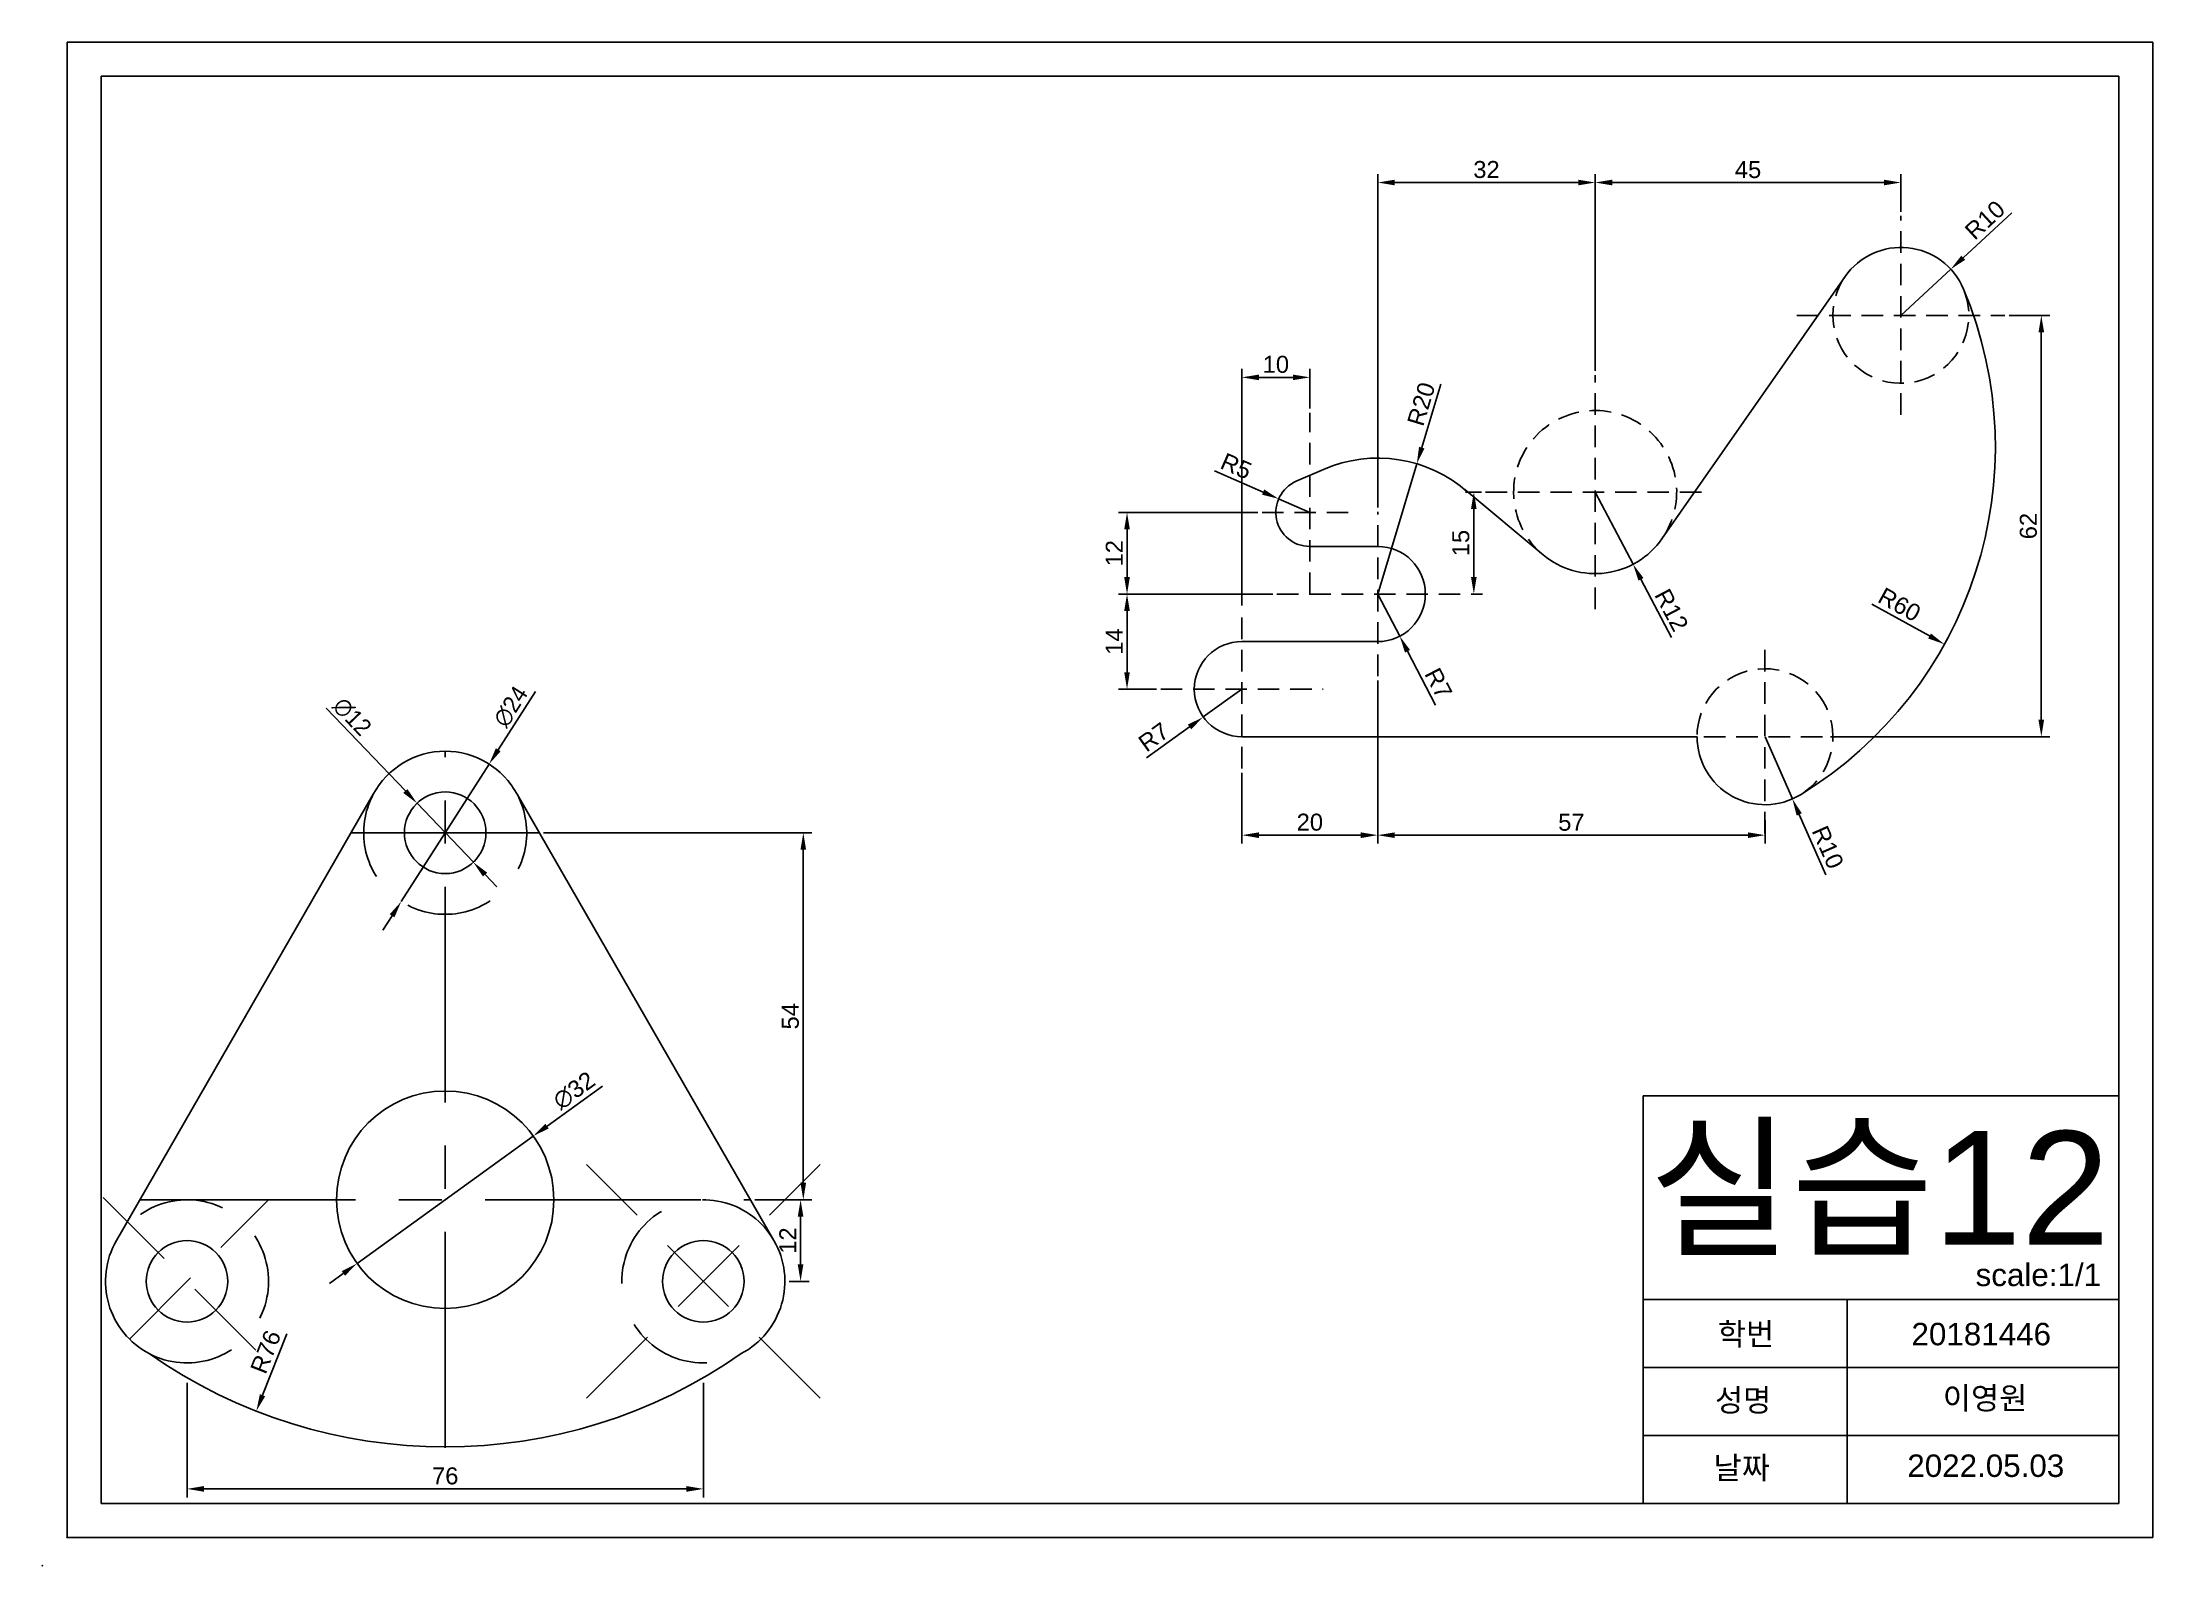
# Model space of a CAD drawing. Header units: millimetres. Extents: x 0 to 311, y 0 to 224.
import ezdxf

# ---------------------------------------------------------------- set-up
doc = ezdxf.new("R2010")
doc.units = ezdxf.units.MM
for name, pattern in [('CENTER', [50.8, 31.75, -6.35, 6.35, -6.35]), ('DASHED', [19.05, 12.7, -6.35]), ('HIDDEN2', [4.7625, 3.175, -1.5875])]:
    doc.linetypes.add(name, pattern=pattern)
for name, color, linetype in [('Layer2', 102, 'Continuous'), ('Layer3', 10, 'HIDDEN2'), ('Layer4', 130, 'Continuous')]:
    doc.layers.add(name, color=color, linetype=linetype)
doc.styles.get("Standard").update_dxf_attribs({"font": 'arial.ttf'})
doc.dimstyles.new('ISO-25', dxfattribs={"dimtxt": 2.5, "dimasz": 2.5, "dimexe": 1.25, "dimexo": 0.625, "dimtad": 1, "dimtxsty": 'Standard', "dimcen": 2.5, "dimadec": 0, "dimazin": 0, "dimtfac": 1, "dimtmove": 0, "dimatfit": 3, "dimfxl": 1, "dimarcsym": 0})

# ---------------------------------------------------------------- blocks, each defined once
blk = doc.blocks.new('*D7')
at = {"layer": 'Defpoints', "color": 0, "lineweight": -2, "transparency": 16777216}
for p, q in [((73.78, 107.85), (113.28, 107.85)), ((112.03, 105.35), (112.03, 56.35)), ((104.88, 53.85), (113.28, 53.85))]:
    blk.add_line(p, q, dxfattribs=at)
at = {"layer": 'Defpoints', "color": 0, "transparency": 16777216}
for p in [(73.16, 107.85), (104.25, 53.85), (112.03, 53.85)]:
    blk.add_point(p, dxfattribs=at)
for points in [[(111.61, 105.35), (112.44, 105.35), (112.03, 107.85)], [(111.61, 56.35), (112.44, 56.35), (112.03, 53.85)]]:
    blk.add_solid(points, dxfattribs=at)
at = {"layer": 'Defpoints', "color": 0, "transparency": 16777216, "insert": (110.13, 80.85), "char_height": 2.5, "attachment_point": 5, "rotation": 90}
blk.add_mtext('54', dxfattribs=at)
blk = doc.blocks.new('*D8')
at = {"layer": 'Defpoints', "color": 0, "lineweight": -2, "transparency": 16777216}
for p, q in [((104.88, 53.85), (112.88, 53.85)), ((111.63, 51.35), (111.63, 44.35)), ((109.94, 41.85), (112.88, 41.85))]:
    blk.add_line(p, q, dxfattribs=at)
at = {"layer": 'Defpoints', "color": 0, "transparency": 16777216}
for p in [(104.25, 53.85), (109.32, 41.85), (111.63, 41.85)]:
    blk.add_point(p, dxfattribs=at)
for points in [[(111.21, 51.35), (112.04, 51.35), (111.63, 53.85)], [(111.21, 44.35), (112.04, 44.35), (111.63, 41.85)]]:
    blk.add_solid(points, dxfattribs=at)
at = {"layer": 'Defpoints', "color": 0, "transparency": 16777216, "insert": (109.75, 47.85), "char_height": 2.5, "attachment_point": 5, "rotation": 90}
blk.add_mtext('12', dxfattribs=at)
blk = doc.blocks.new('*D9')
at = {"layer": 'Defpoints', "color": 0, "lineweight": -2, "transparency": 16777216}
for p, q in [((41.8, 126.2), (53.45, 114)), ((63.46, 103.51), (55.17, 112.19)), ((65.18, 101.7), (66.91, 99.89))]:
    blk.add_line(p, q, dxfattribs=at)
at = {"layer": 'Defpoints', "color": 0, "transparency": 16777216}
for p in [(55.17, 112.19), (63.46, 103.51)]:
    blk.add_point(p, dxfattribs=at)
for points in [[(53.75, 114.29), (53.15, 113.71), (55.17, 112.19)], [(65.49, 101.99), (64.88, 101.41), (63.46, 103.51)]]:
    blk.add_solid(points, dxfattribs=at)
at = {"layer": 'Defpoints', "color": 0, "transparency": 16777216, "insert": (45.61, 124.93), "char_height": 2.5, "attachment_point": 5, "rotation": 313.658}
blk.add_mtext('{\\fPMingLiU|b0|i0|c136|p0;∅12}', dxfattribs=at)
blk = doc.blocks.new('*D10')
at = {"layer": 'Defpoints', "color": 0, "lineweight": -2, "transparency": 16777216}
for p, q in [((72.62, 128.64), (67.13, 120.06)), ((52.85, 97.74), (65.78, 117.96)), ((51.5, 95.64), (50.15, 93.53))]:
    blk.add_line(p, q, dxfattribs=at)
at = {"layer": 'Defpoints', "color": 0, "transparency": 16777216}
for p in [(65.78, 117.96), (52.85, 97.74)]:
    blk.add_point(p, dxfattribs=at)
for points in [[(66.78, 120.29), (67.48, 119.84), (65.78, 117.96)], [(51.15, 95.86), (51.85, 95.41), (52.85, 97.74)]]:
    blk.add_solid(points, dxfattribs=at)
at = {"layer": 'Defpoints', "color": 0, "transparency": 16777216, "insert": (68.97, 126.41), "char_height": 2.5, "attachment_point": 5, "rotation": 57.3857}
blk.add_mtext('{\\fPMingLiU|b0|i0|c136|p0;∅24}', dxfattribs=at)
blk = doc.blocks.new('*D11')
at = {"layer": 'Defpoints', "color": 0, "lineweight": -2, "transparency": 16777216}
for p, q in [((82.47, 70.59), (74.31, 64.69)), ((46.35, 44.48), (72.28, 63.22)), ((44.32, 43.01), (42.3, 41.55))]:
    blk.add_line(p, q, dxfattribs=at)
at = {"layer": 'Defpoints', "color": 0, "transparency": 16777216}
for p in [(72.28, 63.22), (46.35, 44.48)]:
    blk.add_point(p, dxfattribs=at)
for points in [[(74.06, 65.03), (74.55, 64.35), (72.28, 63.22)], [(44.08, 43.35), (44.57, 42.68), (46.35, 44.48)]]:
    blk.add_solid(points, dxfattribs=at)
at = {"layer": 'Defpoints', "color": 0, "transparency": 16777216, "insert": (78.29, 69.91), "char_height": 2.5, "attachment_point": 5, "rotation": 35.8599}
blk.add_mtext('∅32', dxfattribs=at)
blk = doc.blocks.new('*D13')
at = {"layer": 'Defpoints', "color": 0, "lineweight": -2, "transparency": 16777216}
for p, q in [((21.32, 26.93), (21.32, 10.06)), ((97.32, 26.92), (97.32, 10.06)), ((23.82, 11.31), (94.82, 11.31))]:
    blk.add_line(p, q, dxfattribs=at)
at = {"layer": 'Defpoints', "color": 0, "transparency": 16777216}
for p in [(21.32, 27.55), (97.32, 27.54), (97.32, 11.31)]:
    blk.add_point(p, dxfattribs=at)
for points in [[(23.82, 11.73), (23.82, 10.89), (21.32, 11.31)], [(94.82, 11.73), (94.82, 10.89), (97.32, 11.31)]]:
    blk.add_solid(points, dxfattribs=at)
at = {"layer": 'Defpoints', "color": 0, "transparency": 16777216, "insert": (59.32, 13.21), "char_height": 2.5, "attachment_point": 5}
blk.add_mtext('76', dxfattribs=at)
blk = doc.blocks.new('*D14')
at = {"layer": 'Defpoints', "color": 0, "lineweight": -2, "transparency": 16777216}
blk.add_line((35.99, 34.13), (32.43, 25.08), dxfattribs=at)
at = {"layer": 'Defpoints', "color": 0, "transparency": 16777216}
for p in [(59.32, 93.49), (31.52, 22.76)]:
    blk.add_point(p, dxfattribs=at)
blk.add_solid([(32.04, 25.24), (32.82, 24.93), (31.52, 22.76)], dxfattribs=at)
at = {"layer": 'Defpoints', "color": 0, "transparency": 16777216, "insert": (32.9, 31.47), "char_height": 2.5, "attachment_point": 5, "rotation": 68.5443}
blk.add_mtext('R76', dxfattribs=at)
blk = doc.blocks.new('*D19')
at = {"layer": 'Defpoints', "color": 0, "transparency": 16777216}
for p in [(228.59, 157.98), (234.17, 147.36)]:
    blk.add_point(p, dxfattribs=at)
at = {"layer": 'Layer4', "color": 0, "lineweight": -2, "transparency": 16777216}
for p, q in [((228.59, 157.98), (234.17, 147.36)), ((239.84, 136.56), (235.33, 145.15))]:
    blk.add_line(p, q, dxfattribs=at)
at = {"layer": 'Layer4', "color": 0, "transparency": 16777216}
blk.add_solid([(235.7, 145.34), (234.96, 144.95), (234.17, 147.36)], dxfattribs=at)
at = {"layer": 'Layer4', "color": 0, "transparency": 16777216, "insert": (239.83, 140.62), "char_height": 2.5, "attachment_point": 5, "rotation": 297.7261}
blk.add_mtext('R12', dxfattribs=at)
blk = doc.blocks.new('*D20')
at = {"layer": 'Defpoints', "color": 0, "transparency": 16777216}
for p in [(210.73, 157.98), (212.47, 157.98), (210.73, 142.98)]:
    blk.add_point(p, dxfattribs=at)
at = {"layer": 'Layer4', "color": 0, "lineweight": -2, "transparency": 16777216}
for p, q in [((211.84, 157.98), (209.48, 157.98)), ((210.73, 145.48), (210.73, 155.48)), ((211.35, 142.98), (211.98, 142.98))]:
    blk.add_line(p, q, dxfattribs=at)
at = {"layer": 'Layer4', "color": 0, "transparency": 16777216}
for points in [[(210.31, 155.48), (211.14, 155.48), (210.73, 157.98)], [(210.31, 145.48), (211.14, 145.48), (210.73, 142.98)]]:
    blk.add_solid(points, dxfattribs=at)
at = {"layer": 'Layer4', "color": 0, "transparency": 16777216, "insert": (208.82, 150.48), "char_height": 2.5, "attachment_point": 5, "rotation": 90}
blk.add_mtext('15', dxfattribs=at)
blk = doc.blocks.new('*D21')
at = {"layer": 'Defpoints', "color": 0, "transparency": 16777216}
for p in [(202.34, 162.14), (196.59, 142.98)]:
    blk.add_point(p, dxfattribs=at)
at = {"layer": 'Layer4', "color": 0, "lineweight": -2, "transparency": 16777216}
for p, q in [((205.85, 173.84), (203.05, 164.53)), ((196.59, 142.98), (202.34, 162.14))]:
    blk.add_line(p, q, dxfattribs=at)
at = {"layer": 'Layer4', "color": 0, "transparency": 16777216}
blk.add_solid([(202.66, 164.65), (203.45, 164.41), (202.34, 162.14)], dxfattribs=at)
at = {"layer": 'Layer4', "color": 0, "transparency": 16777216, "insert": (202.99, 170.93), "char_height": 2.5, "attachment_point": 5, "rotation": 73.2925}
blk.add_mtext('R20', dxfattribs=at)
blk = doc.blocks.new('*D22')
at = {"layer": 'Defpoints', "color": 0, "transparency": 16777216}
for p in [(196.59, 142.98), (199.82, 136.77)]:
    blk.add_point(p, dxfattribs=at)
at = {"layer": 'Layer4', "color": 0, "lineweight": -2, "transparency": 16777216}
for p, q in [((196.59, 142.98), (199.82, 136.77)), ((205.09, 126.64), (200.97, 134.56))]:
    blk.add_line(p, q, dxfattribs=at)
at = {"layer": 'Layer4', "color": 0, "transparency": 16777216}
blk.add_solid([(201.34, 134.75), (200.6, 134.36), (199.82, 136.77)], dxfattribs=at)
at = {"layer": 'Layer4', "color": 0, "transparency": 16777216, "insert": (205.53, 129.85), "char_height": 2.5, "attachment_point": 5, "rotation": 297.4839}
blk.add_mtext('R7', dxfattribs=at)
blk = doc.blocks.new('*D23')
at = {"layer": 'Defpoints', "color": 0, "transparency": 16777216}
for p in [(182, 156.98), (186.59, 154.98)]:
    blk.add_point(p, dxfattribs=at)
at = {"layer": 'Layer4', "color": 0, "lineweight": -2, "transparency": 16777216}
for p, q in [((172.57, 161.11), (179.71, 157.99)), ((186.59, 154.98), (182, 156.98))]:
    blk.add_line(p, q, dxfattribs=at)
at = {"layer": 'Layer4', "color": 0, "transparency": 16777216}
blk.add_solid([(179.88, 158.37), (179.55, 157.6), (182, 156.98)], dxfattribs=at)
at = {"layer": 'Layer4', "color": 0, "transparency": 16777216, "insert": (175.75, 161.79), "char_height": 2.5, "attachment_point": 5, "rotation": 336.3977}
blk.add_mtext('R5', dxfattribs=at)
blk = doc.blocks.new('*D24')
at = {"layer": 'Defpoints', "color": 0, "transparency": 16777216}
for p in [(176.59, 174.86), (186.59, 169.64), (176.59, 140.67)]:
    blk.add_point(p, dxfattribs=at)
at = {"layer": 'Layer4', "color": 0, "lineweight": -2, "transparency": 16777216}
for p, q in [((176.59, 141.29), (176.59, 176.11)), ((184.09, 174.86), (179.09, 174.86)), ((186.59, 170.26), (186.59, 176.11))]:
    blk.add_line(p, q, dxfattribs=at)
at = {"layer": 'Layer4', "color": 0, "transparency": 16777216}
for points in [[(179.09, 175.27), (179.09, 174.44), (176.59, 174.86)], [(184.09, 175.27), (184.09, 174.44), (186.59, 174.86)]]:
    blk.add_solid(points, dxfattribs=at)
at = {"layer": 'Layer4', "color": 0, "transparency": 16777216, "insert": (181.59, 176.76), "char_height": 2.5, "attachment_point": 5}
blk.add_mtext('10', dxfattribs=at)
blk = doc.blocks.new('*D25')
at = {"layer": 'Defpoints', "color": 0, "transparency": 16777216}
for p in [(179.55, 154.98), (159.68, 142.98), (181.75, 142.98)]:
    blk.add_point(p, dxfattribs=at)
at = {"layer": 'Layer4', "color": 0, "lineweight": -2, "transparency": 16777216}
for p, q in [((178.92, 154.98), (158.43, 154.98)), ((159.68, 152.48), (159.68, 145.48)), ((181.12, 142.98), (158.43, 142.98))]:
    blk.add_line(p, q, dxfattribs=at)
at = {"layer": 'Layer4', "color": 0, "transparency": 16777216}
for points in [[(159.26, 152.48), (160.1, 152.48), (159.68, 154.98)], [(159.26, 145.48), (160.1, 145.48), (159.68, 142.98)]]:
    blk.add_solid(points, dxfattribs=at)
at = {"layer": 'Layer4', "color": 0, "transparency": 16777216, "insert": (157.8, 148.98), "char_height": 2.5, "attachment_point": 5, "rotation": 90}
blk.add_mtext('12', dxfattribs=at)
blk = doc.blocks.new('*D26')
at = {"layer": 'Defpoints', "color": 0, "transparency": 16777216}
for p in [(181.75, 142.98), (159.68, 128.98), (164.63, 128.98)]:
    blk.add_point(p, dxfattribs=at)
at = {"layer": 'Layer4', "color": 0, "lineweight": -2, "transparency": 16777216}
for p, q in [((181.12, 142.98), (158.43, 142.98)), ((159.68, 140.48), (159.68, 131.48)), ((164.01, 128.98), (158.43, 128.98))]:
    blk.add_line(p, q, dxfattribs=at)
at = {"layer": 'Layer4', "color": 0, "transparency": 16777216}
for points in [[(159.26, 140.48), (160.09, 140.48), (159.68, 142.98)], [(159.26, 131.48), (160.09, 131.48), (159.68, 128.98)]]:
    blk.add_solid(points, dxfattribs=at)
at = {"layer": 'Layer4', "color": 0, "transparency": 16777216, "insert": (157.8, 135.98), "char_height": 2.5, "attachment_point": 5, "rotation": 90}
blk.add_mtext('14', dxfattribs=at)
blk = doc.blocks.new('*D27')
at = {"layer": 'Defpoints', "color": 0, "transparency": 16777216}
for p in [(176.59, 128.98), (170.91, 124.89)]:
    blk.add_point(p, dxfattribs=at)
at = {"layer": 'Layer4', "color": 0, "lineweight": -2, "transparency": 16777216}
for p, q in [((176.59, 128.98), (170.91, 124.89)), ((162.57, 118.88), (168.88, 123.43))]:
    blk.add_line(p, q, dxfattribs=at)
at = {"layer": 'Layer4', "color": 0, "transparency": 16777216}
blk.add_solid([(168.64, 123.77), (169.12, 123.09), (170.91, 124.89)], dxfattribs=at)
at = {"layer": 'Layer4', "color": 0, "transparency": 16777216, "insert": (163.61, 121.94), "char_height": 2.5, "attachment_point": 5, "rotation": 35.7811}
blk.add_mtext('R7', dxfattribs=at)
blk = doc.blocks.new('*D28')
at = {"layer": 'Defpoints', "color": 0, "transparency": 16777216}
for p in [(196.59, 130.89), (176.59, 117.3), (196.59, 107.5)]:
    blk.add_point(p, dxfattribs=at)
at = {"layer": 'Layer4', "color": 0, "lineweight": -2, "transparency": 16777216}
for p, q in [((196.59, 130.26), (196.59, 106.25)), ((176.59, 116.68), (176.59, 106.25)), ((179.09, 107.5), (194.09, 107.5))]:
    blk.add_line(p, q, dxfattribs=at)
at = {"layer": 'Layer4', "color": 0, "transparency": 16777216}
for points in [[(179.09, 107.91), (179.09, 107.08), (176.59, 107.5)], [(194.09, 107.91), (194.09, 107.08), (196.59, 107.5)]]:
    blk.add_solid(points, dxfattribs=at)
at = {"layer": 'Layer4', "color": 0, "transparency": 16777216, "insert": (186.59, 109.4), "char_height": 2.5, "attachment_point": 5}
blk.add_mtext('20', dxfattribs=at)
blk = doc.blocks.new('*D29')
at = {"layer": 'Defpoints', "color": 0, "transparency": 16777216}
for p in [(196.59, 130.89), (253.59, 110.31), (253.59, 107.5)]:
    blk.add_point(p, dxfattribs=at)
at = {"layer": 'Layer4', "color": 0, "lineweight": -2, "transparency": 16777216}
for p, q in [((196.59, 130.26), (196.59, 106.25)), ((253.59, 109.69), (253.59, 106.25)), ((199.09, 107.5), (251.09, 107.5))]:
    blk.add_line(p, q, dxfattribs=at)
at = {"layer": 'Layer4', "color": 0, "transparency": 16777216}
for points in [[(199.09, 107.91), (199.09, 107.08), (196.59, 107.5)], [(251.09, 107.91), (251.09, 107.08), (253.59, 107.5)]]:
    blk.add_solid(points, dxfattribs=at)
at = {"layer": 'Layer4', "color": 0, "transparency": 16777216, "insert": (225.09, 109.39), "char_height": 2.5, "attachment_point": 5}
blk.add_mtext('57', dxfattribs=at)
blk = doc.blocks.new('*D30')
at = {"layer": 'Defpoints', "color": 0, "transparency": 16777216}
for p in [(253.59, 121.98), (257.62, 112.83)]:
    blk.add_point(p, dxfattribs=at)
at = {"layer": 'Layer4', "color": 0, "lineweight": -2, "transparency": 16777216}
for p, q in [((253.59, 121.98), (257.62, 112.83)), ((262.54, 101.65), (258.63, 110.54))]:
    blk.add_line(p, q, dxfattribs=at)
at = {"layer": 'Layer4', "color": 0, "transparency": 16777216}
blk.add_solid([(259.01, 110.71), (258.24, 110.38), (257.62, 112.83)], dxfattribs=at)
at = {"layer": 'Layer4', "color": 0, "transparency": 16777216, "insert": (262.83, 105.72), "char_height": 2.5, "attachment_point": 5, "rotation": 293.7719}
blk.add_mtext('R10', dxfattribs=at)
blk = doc.blocks.new('*D31')
at = {"layer": 'Defpoints', "color": 0, "transparency": 16777216}
for p in [(288.9, 183.98), (294.26, 183.98), (262.6, 121.98)]:
    blk.add_point(p, dxfattribs=at)
at = {"layer": 'Layer4', "color": 0, "lineweight": -2, "transparency": 16777216}
for p, q in [((289.53, 183.98), (295.51, 183.98)), ((294.26, 124.48), (294.26, 181.48)), ((263.22, 121.98), (295.51, 121.98))]:
    blk.add_line(p, q, dxfattribs=at)
at = {"layer": 'Layer4', "color": 0, "transparency": 16777216}
for points in [[(293.84, 181.48), (294.67, 181.48), (294.26, 183.98)], [(293.84, 124.48), (294.67, 124.48), (294.26, 121.98)]]:
    blk.add_solid(points, dxfattribs=at)
at = {"layer": 'Layer4', "color": 0, "transparency": 16777216, "insert": (292.36, 152.98), "char_height": 2.5, "attachment_point": 5, "rotation": 90}
blk.add_mtext('62', dxfattribs=at)
blk = doc.blocks.new('*D32')
at = {"layer": 'Defpoints', "color": 0, "transparency": 16777216}
for p in [(227.48, 164.63), (279.99, 135.6)]:
    blk.add_point(p, dxfattribs=at)
at = {"layer": 'Layer4', "color": 0, "lineweight": -2, "transparency": 16777216}
blk.add_line((269.3, 141.51), (277.8, 136.81), dxfattribs=at)
at = {"layer": 'Layer4', "color": 0, "transparency": 16777216}
blk.add_solid([(278.01, 137.17), (277.6, 136.44), (279.99, 135.6)], dxfattribs=at)
at = {"layer": 'Layer4', "color": 0, "transparency": 16777216, "insert": (273.38, 141.42), "char_height": 2.5, "attachment_point": 5, "rotation": 331.0608}
blk.add_mtext('R60', dxfattribs=at)
blk = doc.blocks.new('*D33')
at = {"layer": 'Defpoints', "color": 0, "transparency": 16777216}
for p in [(280.93, 190.77), (273.59, 183.98)]:
    blk.add_point(p, dxfattribs=at)
at = {"layer": 'Layer4', "color": 0, "lineweight": -2, "transparency": 16777216}
for p, q in [((289.9, 199.06), (282.77, 192.47)), ((273.59, 183.98), (280.93, 190.77))]:
    blk.add_line(p, q, dxfattribs=at)
at = {"layer": 'Layer4', "color": 0, "transparency": 16777216}
blk.add_solid([(282.48, 192.77), (283.05, 192.16), (280.93, 190.77)], dxfattribs=at)
at = {"layer": 'Layer4', "color": 0, "transparency": 16777216, "insert": (285.96, 198.01), "char_height": 2.5, "attachment_point": 5, "rotation": 42.7381}
blk.add_mtext('R10', dxfattribs=at)
blk = doc.blocks.new('*D34')
at = {"layer": 'Defpoints', "color": 0, "transparency": 16777216}
for p in [(228.59, 203.53), (228.59, 175.19), (196.59, 155.08)]:
    blk.add_point(p, dxfattribs=at)
at = {"layer": 'Layer4', "color": 0, "lineweight": -2, "transparency": 16777216}
for p, q in [((196.59, 155.7), (196.59, 204.78)), ((199.09, 203.53), (226.09, 203.53)), ((228.59, 175.82), (228.59, 204.78))]:
    blk.add_line(p, q, dxfattribs=at)
at = {"layer": 'Layer4', "color": 0, "transparency": 16777216}
for points in [[(199.09, 203.94), (199.09, 203.11), (196.59, 203.53)], [(226.09, 203.94), (226.09, 203.11), (228.59, 203.53)]]:
    blk.add_solid(points, dxfattribs=at)
at = {"layer": 'Layer4', "color": 0, "transparency": 16777216, "insert": (212.59, 205.43), "char_height": 2.5, "attachment_point": 5}
blk.add_mtext('32', dxfattribs=at)
blk = doc.blocks.new('*D35')
at = {"layer": 'Defpoints', "color": 0, "transparency": 16777216}
for p in [(273.59, 203.53), (273.59, 198.61), (228.59, 175.19)]:
    blk.add_point(p, dxfattribs=at)
at = {"layer": 'Layer4', "color": 0, "lineweight": -2, "transparency": 16777216}
for p, q in [((228.59, 175.82), (228.59, 204.78)), ((231.09, 203.53), (271.09, 203.53)), ((273.59, 199.23), (273.59, 204.78))]:
    blk.add_line(p, q, dxfattribs=at)
at = {"layer": 'Layer4', "color": 0, "transparency": 16777216}
for points in [[(231.09, 203.94), (231.09, 203.11), (228.59, 203.53)], [(271.09, 203.94), (271.09, 203.11), (273.59, 203.53)]]:
    blk.add_solid(points, dxfattribs=at)
at = {"layer": 'Layer4', "color": 0, "transparency": 16777216, "insert": (251.09, 205.42), "char_height": 2.5, "attachment_point": 5}
blk.add_mtext('45', dxfattribs=at)

msp = doc.modelspace()

# ---------------------------------------------------------------- linework, layer by layer
for p, q in [((3.667, 224.17), (3.667, 4.17)), ((310.667, 224.17), (3.667, 224.17)), ((310.667, 4.17), (310.667, 224.17)), ((305.667, 219.17), (8.667, 219.17)), ((8.667, 219.17), (8.667, 9.17)), ((305.667, 9.17), (305.667, 219.17)), ((235.667, 9.17), (235.667, 69.17)), ((235.667, 69.17), (305.667, 69.17)), ((235.667, 39.17), (305.667, 39.17)), ((265.667, 9.17), (265.667, 39.17)), ((235.667, 29.17), (305.667, 29.17)), ((235.667, 19.17), (305.667, 19.17)), ((8.667, 9.17), (305.667, 9.17)), ((3.667, 4.17), (310.667, 4.17))]:
    msp.add_line(p, q)
for p in [(3.667, 4.17), (0, 0), (0, 0)]:
    msp.add_point(p)
at = {"layer": 'Defpoints', "color": 1, "linetype": 'CENTER'}
for p, q in [((59.316, 17.365), (59.316, 119.851)), ((45.475, 107.851), (73.157, 107.851)), ((14.379, 53.851), (104.253, 53.851))]:
    msp.add_line(p, q, dxfattribs=at)
at = {"layer": 'Defpoints', "color": 3}
for p, q in [((10.917, 47.839), (48.737, 113.516)), ((107.715, 47.839), (69.894, 113.516))]:
    msp.add_line(p, q, dxfattribs=at)
at = {"layer": 'Defpoints', "color": 1, "linetype": 'DASHED'}
for p, q in [((80.129, 24.664), (114.503, 59.038)), ((114.503, 24.664), (80.129, 59.038)), ((31.428, 31.739), (8.667, 54.5)), ((12.83, 33.366), (33.316, 53.851))]:
    msp.add_line(p, q, dxfattribs=at)
at = {"layer": 'Defpoints', "color": 3}
for centre, radius in [((59.316, 107.851), 6), ((59.316, 53.851), 16), ((21.316, 41.851), 6), ((97.316, 41.851), 6)]:
    msp.add_circle(centre, radius, dxfattribs=at)
for centre, radius, start, end in [((59.316, 107.851), 12, 28.16862, 151.83138), ((21.316, 41.851), 12, 150.06419, 242.30461), ((97.316, 41.851), 12, 297.69539, 29.93581), ((59.316, 93.491), 76, 235.0134, 304.9866)]:
    msp.add_arc(centre, radius, start, end, dxfattribs=at)
at = {"layer": 'Defpoints', "color": 1, "linetype": 'DASHED'}
for centre, start, end in [((59.316, 107.851), 151.83138, 28.16862), ((21.316, 41.851), 242.30461, 150.06419), ((97.316, 41.851), 29.93581, 297.69539)]:
    msp.add_arc(centre, 12, start, end, dxfattribs=at)
at = {"layer": 'Layer2'}
for p, q in [((238.424, 151.111), (265.389, 189.71)), ((184.584, 159.565), (188.579, 161.31)), ((220.91, 148.76), (209.381, 158.355)), ((196.586, 149.983), (186.586, 149.983)), ((176.586, 135.983), (196.586, 135.983)), ((176.586, 121.983), (196.586, 121.983)), ((196.586, 121.983), (243.586, 121.983))]:
    msp.add_line(p, q, dxfattribs=at)
at = {"layer": 'Layer2', "color": 1, "linetype": 'HIDDEN2'}
for p, q in [((228.586, 140.772), (228.586, 175.194)), ((186.586, 142.983), (186.586, 169.639)), ((209.815, 157.983), (209.828, 157.983)), ((212.465, 157.983), (244.708, 157.983)), ((179.549, 154.983), (193.623, 154.983)), ((196.586, 130.886), (196.586, 155.08)), ((181.746, 142.983), (211.427, 142.983)), ((176.586, 117.301), (176.586, 140.665)), ((253.586, 107.763), (253.586, 136.203)), ((164.633, 128.983), (188.539, 128.983)), ((244.578, 121.983), (262.595, 121.983))]:
    msp.add_line(p, q, dxfattribs=at)
at = {"layer": 'Layer2'}
for centre, radius, start, end in [((273.586, 183.983), 10, 22.77307, 145.06222), ((227.484, 164.629), 60, 301.46954, 22.77307), ((196.586, 142.983), 20, 48.59038, 113.60206), ((186.586, 154.983), 5, 113.60206, 270), ((196.586, 142.983), 7, 270, 90), ((228.586, 157.983), 12, 230.22967, 325.06222), ((176.586, 128.983), 7, 90, 270), ((253.586, 121.983), 10, 180, 301.46954)]:
    msp.add_arc(centre, radius, start, end, dxfattribs=at)
at = {"layer": 'Layer3'}
for p, q in [((273.586, 169.359), (273.586, 198.607)), ((258.268, 183.983), (288.905, 183.983))]:
    msp.add_line(p, q, dxfattribs=at)
for centre, radius, start, end in [((273.586, 183.983), 10, 145.06222, 22.77307), ((228.586, 157.983), 12, 325.06222, 230.22967), ((253.586, 121.983), 10, 301.46954, 180)]:
    msp.add_arc(centre, radius, start, end, dxfattribs=at)

# ---------------------------------------------------------------- texts
for s, height, p in [('실습12', 16.6887, (236.49, 47.267)), ('scale:1/1', 3.3041, (284.584, 41.152)), ('학번', 3.3041, (246.638, 32.441)), ('20181446', 3.3041, (275.149, 32.441)), ('성명', 3.3041, (246.228, 22.705)), ('이영원', 3.3041, (279.764, 23.012)), ('날짜', 3.3041, (246.023, 12.764)), ('2022.05.03', 3.3041, (274.534, 13.071))]:
    msp.add_text(s, height=height).set_placement(p)

# ---------------------------------------------------------------- dimensions: what is measured, and where the dimension line sits
at = {"layer": 'Defpoints', "color": 4}
dim = msp.add_diameter_dim_2p(p1=(63.458, 103.51), p2=(55.174, 112.192), text='{\\fPMingLiU|b0|i0|c136|p0;<>}', dimstyle='ISO-25', dxfattribs=at)
dim.commit()
dim.dimension.update_dxf_attribs({"geometry": '*D9', "text_midpoint": (44.25, 123.639), "dimtype": 163})
dim = msp.add_diameter_dim_2p(p1=(52.848, 97.743), p2=(65.783, 117.959), text='{\\fPMingLiU|b0|i0|c136|p0;<>}', dimstyle='ISO-25', dxfattribs=at)
dim.commit()
dim.dimension.update_dxf_attribs({"geometry": '*D10', "text_midpoint": (68.968, 126.415)})
for base, p1, p2, picture, middle in [((112.025, 53.851), (73.157, 107.851), (104.253, 53.851), '*D7', (112.025, 80.851)), ((111.626, 41.851), (104.253, 53.851), (109.316, 41.851), '*D8', (111.626, 47.851))]:
    dim = msp.add_linear_dim(base=base, p1=p1, p2=p2, angle=90, dimstyle='ISO-25', dxfattribs=at)
    dim.commit()
    dim.dimension.update_dxf_attribs({"geometry": picture, "text_midpoint": middle, "dimtype": 160})
dim = msp.add_radius_dim(center=(59.316, 93.491), mpoint=(31.516, 22.758), dimstyle='ISO-25', dxfattribs=at)
dim.commit()
dim.dimension.update_dxf_attribs({"geometry": '*D14', "text_midpoint": (34.666, 30.772), "dimtype": 164})
dim = msp.add_diameter_dim_2p(p1=(46.348, 44.478), p2=(72.283, 63.224), dimstyle='ISO-25', dxfattribs=at)
dim.commit()
dim.dimension.update_dxf_attribs({"geometry": '*D11', "text_midpoint": (78.288, 69.912)})
dim = msp.add_linear_dim(base=(97.316, 11.311), p1=(21.316, 27.55), p2=(97.316, 27.543), angle=180, dimstyle='ISO-25', dxfattribs=at)
dim.commit()
dim.dimension.update_dxf_attribs({"geometry": '*D13', "text_midpoint": (59.316, 13.212)})
at = {"layer": 'Layer4'}
for base, p1, p2, angle, picture, middle in [((228.586, 203.527), (196.586, 155.08), (228.586, 175.194), 180, '*D34', (212.586, 205.43)), ((273.586, 203.525), (228.586, 175.194), (273.586, 198.607), 180, '*D35', (251.086, 205.422)), ((294.258, 183.983), (262.595, 121.983), (288.905, 183.983), 90, '*D31', (292.357, 152.983)), ((176.586, 174.857), (186.586, 169.639), (176.586, 140.665), 180, '*D24', (181.586, 176.758)), ((210.725, 157.983), (210.725, 142.983), (212.465, 157.983), 90, '*D20', (208.824, 150.483)), ((159.679, 142.983), (179.549, 154.983), (181.746, 142.983), 90, '*D25', (157.799, 148.983)), ((159.676, 128.983), (181.746, 142.983), (164.633, 128.983), 90, '*D26', (157.796, 135.983)), ((196.586, 107.497), (176.586, 117.301), (196.586, 130.886), 180, '*D28', (186.586, 109.398))]:
    dim = msp.add_linear_dim(base=base, p1=p1, p2=p2, angle=angle, dimstyle='ISO-25', dxfattribs=at)
    dim.commit()
    dim.dimension.update_dxf_attribs({"geometry": picture, "text_midpoint": middle})
for center, mpoint, picture, middle in [((273.586, 183.983), (280.931, 190.769), '*D33', (285.963, 198.007)), ((196.586, 142.983), (202.336, 162.139), '*D21', (202.989, 170.93)), ((186.586, 154.983), (182.005, 156.985), '*D23', (175.754, 161.786)), ((228.586, 157.983), (234.169, 147.361), '*D19', (239.834, 140.624)), ((176.586, 128.983), (170.908, 124.89), '*D27', (163.613, 121.944)), ((253.586, 121.983), (257.617, 112.831), '*D30', (262.827, 105.721))]:
    dim = msp.add_radius_dim(center=center, mpoint=mpoint, dimstyle='ISO-25', dxfattribs=at)
    dim.commit()
    dim.dimension.update_dxf_attribs({"geometry": picture, "text_midpoint": middle})
for center, mpoint, picture, middle in [((227.484, 164.629), (279.992, 135.596), '*D32', (272.459, 139.761)), ((196.586, 142.983), (199.817, 136.773), '*D22', (203.868, 128.985))]:
    dim = msp.add_radius_dim(center=center, mpoint=mpoint, dimstyle='ISO-25', dxfattribs=at)
    dim.commit()
    dim.dimension.update_dxf_attribs({"geometry": picture, "text_midpoint": middle, "dimtype": 164})
dim = msp.add_linear_dim(base=(253.586, 107.497), p1=(196.586, 130.886), p2=(253.586, 110.313), angle=180, dimstyle='ISO-25', override={"dimtmove": 1}, dxfattribs=at)
dim.commit()
dim.dimension.update_dxf_attribs({"geometry": '*D29', "text_midpoint": (225.086, 109.393)})

doc.saveas('drawing.dxf')
